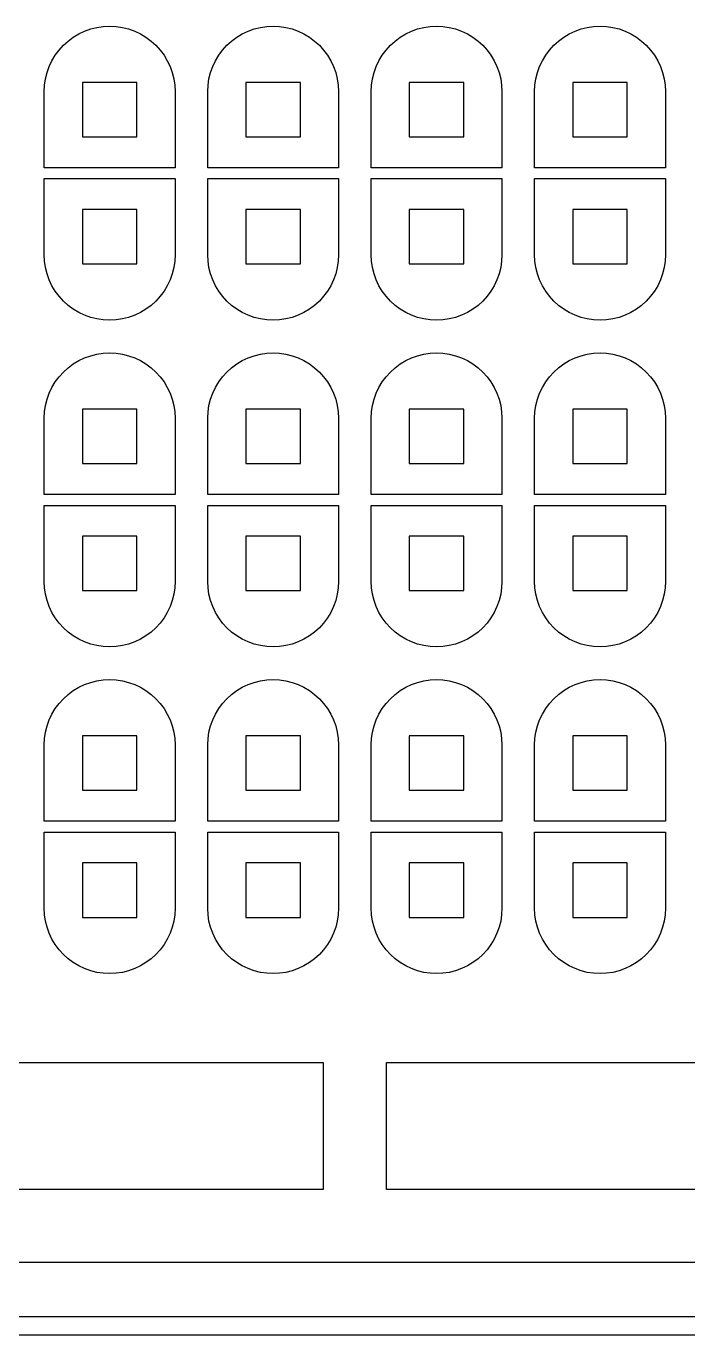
# Model space of a CAD drawing. Extents: x -25 to 122, y -49 to 104.
# Drawn here: x 36.64 to 55.2, y -9.68 to 27.05 of the extents above; entities that cross this region are included whole.
import ezdxf

# ---------------------------------------------------------------- set-up
doc = ezdxf.new("R2010")
doc.units = 0

msp = doc.modelspace()

# ---------------------------------------------------------------- linework, layer by layer
for p, q in [((37.9577, 26.7453), (38.1121, 26.8378)), ((38.1121, 26.8378), (38.2748, 26.9148)), ((38.2748, 26.9148), (38.4443, 26.9755)), ((38.4443, 26.9755), (38.6189, 27.0192)), ((38.6189, 27.0192), (38.797, 27.0456)), ((38.797, 27.0456), (38.9767, 27.0544)), ((38.9767, 27.0544), (39.1565, 27.0456)), ((39.1565, 27.0456), (39.3346, 27.0192)), ((39.3346, 27.0192), (39.5092, 26.9755)), ((39.5092, 26.9755), (39.6787, 26.9148)), ((39.6787, 26.9148), (39.8414, 26.8378)), ((39.8414, 26.8378), (39.9958, 26.7453)), ((42.5432, 26.7453), (42.6976, 26.8378)), ((42.6976, 26.8378), (42.8603, 26.9148)), ((42.8603, 26.9148), (43.0298, 26.9755)), ((43.0298, 26.9755), (43.2044, 27.0192)), ((43.2044, 27.0192), (43.3825, 27.0456)), ((43.3825, 27.0456), (43.5622, 27.0544)), ((43.5622, 27.0544), (43.742, 27.0456)), ((43.742, 27.0456), (43.9201, 27.0192)), ((43.9201, 27.0192), (44.0947, 26.9755)), ((44.0947, 26.9755), (44.2642, 26.9148)), ((44.2642, 26.9148), (44.4269, 26.8378)), ((44.4269, 26.8378), (44.5813, 26.7453)), ((47.1287, 26.7453), (47.2831, 26.8378)), ((47.2831, 26.8378), (47.4458, 26.9148)), ((47.4458, 26.9148), (47.6153, 26.9755)), ((47.6153, 26.9755), (47.7899, 27.0192)), ((47.7899, 27.0192), (47.968, 27.0456)), ((47.968, 27.0456), (48.1477, 27.0544)), ((48.1477, 27.0544), (48.3275, 27.0456)), ((48.3275, 27.0456), (48.5056, 27.0192)), ((48.5056, 27.0192), (48.6802, 26.9755)), ((48.6802, 26.9755), (48.8497, 26.9148)), ((48.8497, 26.9148), (49.0124, 26.8378)), ((49.0124, 26.8378), (49.1668, 26.7453)), ((51.7142, 26.7453), (51.8686, 26.8378)), ((51.8686, 26.8378), (52.0313, 26.9148)), ((52.0313, 26.9148), (52.2008, 26.9755)), ((52.2008, 26.9755), (52.3754, 27.0192)), ((52.3754, 27.0192), (52.5535, 27.0456)), ((52.5535, 27.0456), (52.7332, 27.0544)), ((52.7332, 27.0544), (52.913, 27.0456)), ((52.913, 27.0456), (53.0911, 27.0192)), ((53.0911, 27.0192), (53.2657, 26.9755)), ((53.2657, 26.9755), (53.4352, 26.9148)), ((53.4352, 26.9148), (53.5979, 26.8378)), ((53.5979, 26.8378), (53.7523, 26.7453)), ((37.5589, 26.3839), (37.6798, 26.5172)), ((37.6798, 26.5172), (37.8131, 26.6381)), ((37.8131, 26.6381), (37.9577, 26.7453)), ((39.9958, 26.7453), (40.1404, 26.6381)), ((40.1404, 26.6381), (40.2737, 26.5172)), ((40.2737, 26.5172), (40.3946, 26.3839)), ((42.1444, 26.3839), (42.2653, 26.5172)), ((42.2653, 26.5172), (42.3986, 26.6381)), ((42.3986, 26.6381), (42.5432, 26.7453)), ((44.5813, 26.7453), (44.7258, 26.6381)), ((44.7258, 26.6381), (44.8592, 26.5172)), ((44.8592, 26.5172), (44.9801, 26.3839)), ((46.7299, 26.3839), (46.8508, 26.5172)), ((46.8508, 26.5172), (46.9841, 26.6381)), ((46.9841, 26.6381), (47.1287, 26.7453)), ((49.1668, 26.7453), (49.3113, 26.6381)), ((49.3113, 26.6381), (49.4447, 26.5172)), ((49.4447, 26.5172), (49.5656, 26.3839)), ((51.3154, 26.3839), (51.4363, 26.5172)), ((51.4363, 26.5172), (51.5696, 26.6381)), ((51.5696, 26.6381), (51.7142, 26.7453)), ((53.7523, 26.7453), (53.8969, 26.6381)), ((53.8969, 26.6381), (54.0302, 26.5172)), ((54.0302, 26.5172), (54.1511, 26.3839)), ((37.2822, 25.9222), (37.3591, 26.0849)), ((37.3591, 26.0849), (37.4517, 26.2393)), ((37.4517, 26.2393), (37.5589, 26.3839)), ((40.3946, 26.3839), (40.5018, 26.2393)), ((40.5018, 26.2393), (40.5943, 26.0849)), ((40.5943, 26.0849), (40.6713, 25.9222)), ((41.8677, 25.9222), (41.9446, 26.0849)), ((41.9446, 26.0849), (42.0372, 26.2393)), ((42.0372, 26.2393), (42.1444, 26.3839)), ((44.9801, 26.3839), (45.0873, 26.2393)), ((45.0873, 26.2393), (45.1799, 26.0849)), ((45.1799, 26.0849), (45.2568, 25.9222)), ((46.4532, 25.9222), (46.5301, 26.0849)), ((46.5301, 26.0849), (46.6227, 26.2393)), ((46.6227, 26.2393), (46.7299, 26.3839)), ((49.5656, 26.3839), (49.6728, 26.2393)), ((49.6728, 26.2393), (49.7654, 26.0849)), ((49.7654, 26.0849), (49.8423, 25.9222)), ((51.0387, 25.9222), (51.1156, 26.0849)), ((51.1156, 26.0849), (51.2082, 26.2393)), ((51.2082, 26.2393), (51.3154, 26.3839)), ((54.1511, 26.3839), (54.2583, 26.2393)), ((54.2583, 26.2393), (54.3508, 26.0849)), ((54.3508, 26.0849), (54.4278, 25.9222)), ((37.1778, 25.5781), (37.2215, 25.7527)), ((37.2215, 25.7527), (37.2822, 25.9222)), ((40.6713, 25.9222), (40.732, 25.7527)), ((40.732, 25.7527), (40.7757, 25.5781)), ((41.7633, 25.5781), (41.807, 25.7527)), ((41.807, 25.7527), (41.8677, 25.9222)), ((45.2568, 25.9222), (45.3175, 25.7527)), ((45.3175, 25.7527), (45.3612, 25.5781)), ((46.3488, 25.5781), (46.3925, 25.7527)), ((46.3925, 25.7527), (46.4532, 25.9222)), ((49.8423, 25.9222), (49.903, 25.7527)), ((49.903, 25.7527), (49.9467, 25.5781)), ((50.9343, 25.5781), (50.978, 25.7527)), ((50.978, 25.7527), (51.0387, 25.9222)), ((54.4278, 25.9222), (54.4885, 25.7527)), ((54.4885, 25.7527), (54.5322, 25.5781)), ((37.1425, 25.2202), (37.1514, 25.4)), ((37.1514, 25.4), (37.1778, 25.5781)), ((39.741, 25.475), (38.2125, 25.475)), ((38.2125, 25.475), (38.2125, 23.9465)), ((39.741, 23.9465), (39.741, 25.475)), ((40.7757, 25.5781), (40.8021, 25.4)), ((40.8021, 25.4), (40.8109, 25.2202)), ((41.7281, 25.2202), (41.7369, 25.4)), ((41.7369, 25.4), (41.7633, 25.5781)), ((44.3265, 25.475), (42.798, 25.475)), ((42.798, 25.475), (42.798, 23.9465)), ((44.3265, 23.9465), (44.3265, 25.475)), ((45.3612, 25.5781), (45.3876, 25.4)), ((45.3876, 25.4), (45.3964, 25.2202)), ((46.3136, 25.2202), (46.3224, 25.4)), ((46.3224, 25.4), (46.3488, 25.5781)), ((48.912, 25.475), (47.3835, 25.475)), ((47.3835, 25.475), (47.3835, 23.9465)), ((48.912, 23.9465), (48.912, 25.475)), ((49.9467, 25.5781), (49.9731, 25.4)), ((49.9731, 25.4), (49.9819, 25.2202)), ((50.899, 25.2202), (50.9079, 25.4)), ((50.9079, 25.4), (50.9343, 25.5781)), ((53.4975, 25.475), (51.969, 25.475)), ((51.969, 25.475), (51.969, 23.9465)), ((53.4975, 23.9465), (53.4975, 25.475)), ((54.5322, 25.5781), (54.5586, 25.4)), ((54.5586, 25.4), (54.5674, 25.2202)), ((37.1425, 23.0803), (37.1425, 25.2202)), ((40.8109, 25.2202), (40.8109, 23.0803)), ((41.7281, 23.0803), (41.7281, 25.2202)), ((45.3964, 25.2202), (45.3964, 23.0803)), ((46.3136, 23.0803), (46.3136, 25.2202)), ((49.9819, 25.2202), (49.9819, 23.0803)), ((50.899, 23.0803), (50.899, 25.2202)), ((54.5674, 25.2202), (54.5674, 23.0803)), ((38.2125, 23.9465), (39.741, 23.9465)), ((42.798, 23.9465), (44.3265, 23.9465)), ((47.3835, 23.9465), (48.912, 23.9465)), ((51.969, 23.9465), (53.4975, 23.9465)), ((40.8109, 23.0803), (37.1425, 23.0803)), ((45.3964, 23.0803), (41.7281, 23.0803)), ((49.9819, 23.0803), (46.3136, 23.0803)), ((54.5674, 23.0803), (50.899, 23.0803)), ((37.1425, 20.6347), (37.1425, 22.7746)), ((37.1425, 22.7746), (40.8109, 22.7746)), ((40.8109, 22.7746), (40.8109, 20.6347)), ((41.7281, 20.6347), (41.7281, 22.7746)), ((41.7281, 22.7746), (45.3964, 22.7746)), ((45.3964, 22.7746), (45.3964, 20.6347)), ((46.3136, 20.6347), (46.3136, 22.7746)), ((46.3136, 22.7746), (49.9819, 22.7746)), ((49.9819, 22.7746), (49.9819, 20.6347)), ((50.899, 20.6347), (50.899, 22.7746)), ((50.899, 22.7746), (54.5674, 22.7746)), ((54.5674, 22.7746), (54.5674, 20.6347)), ((39.741, 21.9085), (38.2125, 21.9085)), ((38.2125, 21.9085), (38.2125, 20.38)), ((39.741, 20.38), (39.741, 21.9085)), ((44.3265, 21.9085), (42.798, 21.9085)), ((42.798, 21.9085), (42.798, 20.38)), ((44.3265, 20.38), (44.3265, 21.9085)), ((48.912, 21.9085), (47.3835, 21.9085)), ((47.3835, 21.9085), (47.3835, 20.38)), ((48.912, 20.38), (48.912, 21.9085)), ((53.4975, 21.9085), (51.969, 21.9085)), ((51.969, 21.9085), (51.969, 20.38)), ((53.4975, 20.38), (53.4975, 21.9085)), ((37.1514, 20.455), (37.1425, 20.6347)), ((40.8109, 20.6347), (40.8021, 20.455)), ((41.7369, 20.455), (41.7281, 20.6347)), ((45.3964, 20.6347), (45.3876, 20.455)), ((46.3224, 20.455), (46.3136, 20.6347)), ((49.9819, 20.6347), (49.9731, 20.455)), ((50.9079, 20.455), (50.899, 20.6347)), ((54.5674, 20.6347), (54.5586, 20.455)), ((37.1778, 20.2769), (37.1514, 20.455)), ((37.2215, 20.1023), (37.1778, 20.2769)), ((38.2125, 20.38), (39.741, 20.38)), ((40.7757, 20.2769), (40.732, 20.1023)), ((40.8021, 20.455), (40.7757, 20.2769)), ((41.7633, 20.2769), (41.7369, 20.455)), ((41.807, 20.1023), (41.7633, 20.2769)), ((42.798, 20.38), (44.3265, 20.38)), ((45.3612, 20.2769), (45.3175, 20.1023)), ((45.3876, 20.455), (45.3612, 20.2769)), ((46.3488, 20.2769), (46.3224, 20.455)), ((46.3925, 20.1023), (46.3488, 20.2769)), ((47.3835, 20.38), (48.912, 20.38)), ((49.9467, 20.2769), (49.903, 20.1023)), ((49.9731, 20.455), (49.9467, 20.2769)), ((50.9343, 20.2769), (50.9079, 20.455)), ((50.978, 20.1023), (50.9343, 20.2769)), ((51.969, 20.38), (53.4975, 20.38)), ((54.5322, 20.2769), (54.4885, 20.1023)), ((54.5586, 20.455), (54.5322, 20.2769)), ((37.2822, 19.9328), (37.2215, 20.1023)), ((37.3591, 19.7701), (37.2822, 19.9328)), ((40.6713, 19.9328), (40.5943, 19.7701)), ((40.732, 20.1023), (40.6713, 19.9328)), ((41.8677, 19.9328), (41.807, 20.1023)), ((41.9446, 19.7701), (41.8677, 19.9328)), ((45.2568, 19.9328), (45.1799, 19.7701)), ((45.3175, 20.1023), (45.2568, 19.9328)), ((46.4532, 19.9328), (46.3925, 20.1023)), ((46.5301, 19.7701), (46.4532, 19.9328)), ((49.8423, 19.9328), (49.7654, 19.7701)), ((49.903, 20.1023), (49.8423, 19.9328)), ((51.0387, 19.9328), (50.978, 20.1023)), ((51.1156, 19.7701), (51.0387, 19.9328)), ((54.4278, 19.9328), (54.3508, 19.7701)), ((54.4885, 20.1023), (54.4278, 19.9328)), ((37.4517, 19.6157), (37.3591, 19.7701)), ((37.5589, 19.4711), (37.4517, 19.6157)), ((37.6798, 19.3378), (37.5589, 19.4711)), ((40.3946, 19.4711), (40.2737, 19.3378)), ((40.5018, 19.6157), (40.3946, 19.4711)), ((40.5943, 19.7701), (40.5018, 19.6157)), ((42.0372, 19.6157), (41.9446, 19.7701)), ((42.1444, 19.4711), (42.0372, 19.6157)), ((42.2653, 19.3378), (42.1444, 19.4711)), ((44.9801, 19.4711), (44.8592, 19.3378)), ((45.0873, 19.6157), (44.9801, 19.4711)), ((45.1799, 19.7701), (45.0873, 19.6157)), ((46.6227, 19.6157), (46.5301, 19.7701)), ((46.7299, 19.4711), (46.6227, 19.6157)), ((46.8508, 19.3378), (46.7299, 19.4711)), ((49.5656, 19.4711), (49.4447, 19.3378)), ((49.6728, 19.6157), (49.5656, 19.4711)), ((49.7654, 19.7701), (49.6728, 19.6157)), ((51.2082, 19.6157), (51.1156, 19.7701)), ((51.3154, 19.4711), (51.2082, 19.6157)), ((51.4363, 19.3378), (51.3154, 19.4711)), ((54.1511, 19.4711), (54.0302, 19.3378)), ((54.2583, 19.6157), (54.1511, 19.4711)), ((54.3508, 19.7701), (54.2583, 19.6157)), ((37.8131, 19.2169), (37.6798, 19.3378)), ((37.9577, 19.1097), (37.8131, 19.2169)), ((38.1121, 19.0171), (37.9577, 19.1097)), ((39.9958, 19.1097), (39.8414, 19.0171)), ((40.1404, 19.2169), (39.9958, 19.1097)), ((40.2737, 19.3378), (40.1404, 19.2169)), ((42.3986, 19.2169), (42.2653, 19.3378)), ((42.5432, 19.1097), (42.3986, 19.2169)), ((42.6976, 19.0171), (42.5432, 19.1097)), ((44.5813, 19.1097), (44.4269, 19.0171)), ((44.7258, 19.2169), (44.5813, 19.1097)), ((44.8592, 19.3378), (44.7258, 19.2169)), ((46.9841, 19.2169), (46.8508, 19.3378)), ((47.1287, 19.1097), (46.9841, 19.2169)), ((47.2831, 19.0171), (47.1287, 19.1097)), ((49.1668, 19.1097), (49.0124, 19.0171)), ((49.3113, 19.2169), (49.1668, 19.1097)), ((49.4447, 19.3378), (49.3113, 19.2169)), ((51.5696, 19.2169), (51.4363, 19.3378)), ((51.7142, 19.1097), (51.5696, 19.2169)), ((51.8686, 19.0171), (51.7142, 19.1097)), ((53.7523, 19.1097), (53.5979, 19.0171)), ((53.8969, 19.2169), (53.7523, 19.1097)), ((54.0302, 19.3378), (53.8969, 19.2169)), ((38.2748, 18.9402), (38.1121, 19.0171)), ((38.4443, 18.8795), (38.2748, 18.9402)), ((38.6189, 18.8358), (38.4443, 18.8795)), ((38.797, 18.8094), (38.6189, 18.8358)), ((38.9767, 18.8006), (38.797, 18.8094)), ((39.1565, 18.8094), (38.9767, 18.8006)), ((39.3346, 18.8358), (39.1565, 18.8094)), ((39.5092, 18.8795), (39.3346, 18.8358)), ((39.6787, 18.9402), (39.5092, 18.8795)), ((39.8414, 19.0171), (39.6787, 18.9402)), ((42.8603, 18.9402), (42.6976, 19.0171)), ((43.0298, 18.8795), (42.8603, 18.9402)), ((43.2044, 18.8358), (43.0298, 18.8795)), ((43.3825, 18.8094), (43.2044, 18.8358)), ((43.5622, 18.8006), (43.3825, 18.8094)), ((43.742, 18.8094), (43.5622, 18.8006)), ((43.9201, 18.8358), (43.742, 18.8094)), ((44.0947, 18.8795), (43.9201, 18.8358)), ((44.2642, 18.9402), (44.0947, 18.8795)), ((44.4269, 19.0171), (44.2642, 18.9402)), ((47.4458, 18.9402), (47.2831, 19.0171)), ((47.6153, 18.8795), (47.4458, 18.9402)), ((47.7899, 18.8358), (47.6153, 18.8795)), ((47.968, 18.8094), (47.7899, 18.8358)), ((48.1477, 18.8006), (47.968, 18.8094)), ((48.3275, 18.8094), (48.1477, 18.8006)), ((48.5056, 18.8358), (48.3275, 18.8094)), ((48.6802, 18.8795), (48.5056, 18.8358)), ((48.8497, 18.9402), (48.6802, 18.8795)), ((49.0124, 19.0171), (48.8497, 18.9402)), ((52.0313, 18.9402), (51.8686, 19.0171)), ((52.2008, 18.8795), (52.0313, 18.9402)), ((52.3754, 18.8358), (52.2008, 18.8795)), ((52.5535, 18.8094), (52.3754, 18.8358)), ((52.7332, 18.8006), (52.5535, 18.8094)), ((52.913, 18.8094), (52.7332, 18.8006)), ((53.0911, 18.8358), (52.913, 18.8094)), ((53.2657, 18.8795), (53.0911, 18.8358)), ((53.4352, 18.9402), (53.2657, 18.8795)), ((53.5979, 19.0171), (53.4352, 18.9402)), ((37.9577, 17.5743), (38.1121, 17.6669)), ((38.1121, 17.6669), (38.2748, 17.7438)), ((38.2748, 17.7438), (38.4443, 17.8045)), ((38.4443, 17.8045), (38.6189, 17.8482)), ((38.6189, 17.8482), (38.797, 17.8746)), ((38.797, 17.8746), (38.9767, 17.8834)), ((38.9767, 17.8834), (39.1565, 17.8746)), ((39.1565, 17.8746), (39.3346, 17.8482)), ((39.3346, 17.8482), (39.5092, 17.8045)), ((39.5092, 17.8045), (39.6787, 17.7438)), ((39.6787, 17.7438), (39.8414, 17.6669)), ((39.8414, 17.6669), (39.9958, 17.5743)), ((42.5432, 17.5743), (42.6976, 17.6669)), ((42.6976, 17.6669), (42.8603, 17.7438)), ((42.8603, 17.7438), (43.0298, 17.8045)), ((43.0298, 17.8045), (43.2044, 17.8482)), ((43.2044, 17.8482), (43.3825, 17.8746)), ((43.3825, 17.8746), (43.5622, 17.8834)), ((43.5622, 17.8834), (43.742, 17.8746)), ((43.742, 17.8746), (43.9201, 17.8482)), ((43.9201, 17.8482), (44.0947, 17.8045)), ((44.0947, 17.8045), (44.2642, 17.7438)), ((44.2642, 17.7438), (44.4269, 17.6669)), ((44.4269, 17.6669), (44.5813, 17.5743)), ((47.1287, 17.5743), (47.2831, 17.6669)), ((47.2831, 17.6669), (47.4458, 17.7438)), ((47.4458, 17.7438), (47.6153, 17.8045)), ((47.6153, 17.8045), (47.7899, 17.8482)), ((47.7899, 17.8482), (47.968, 17.8746)), ((47.968, 17.8746), (48.1477, 17.8834)), ((48.1477, 17.8834), (48.3275, 17.8746)), ((48.3275, 17.8746), (48.5056, 17.8482)), ((48.5056, 17.8482), (48.6802, 17.8045)), ((48.6802, 17.8045), (48.8497, 17.7438)), ((48.8497, 17.7438), (49.0124, 17.6669)), ((49.0124, 17.6669), (49.1668, 17.5743)), ((51.7142, 17.5743), (51.8686, 17.6669)), ((51.8686, 17.6669), (52.0313, 17.7438)), ((52.0313, 17.7438), (52.2008, 17.8045)), ((52.2008, 17.8045), (52.3754, 17.8482)), ((52.3754, 17.8482), (52.5535, 17.8746)), ((52.5535, 17.8746), (52.7332, 17.8834)), ((52.7332, 17.8834), (52.913, 17.8746)), ((52.913, 17.8746), (53.0911, 17.8482)), ((53.0911, 17.8482), (53.2657, 17.8045)), ((53.2657, 17.8045), (53.4352, 17.7438)), ((53.4352, 17.7438), (53.5979, 17.6669)), ((53.5979, 17.6669), (53.7523, 17.5743)), ((37.5589, 17.2128), (37.6798, 17.3462)), ((37.6798, 17.3462), (37.8131, 17.4671)), ((37.8131, 17.4671), (37.9577, 17.5743)), ((39.9958, 17.5743), (40.1404, 17.4671)), ((40.1404, 17.4671), (40.2737, 17.3462)), ((40.2737, 17.3462), (40.3946, 17.2128)), ((42.1444, 17.2128), (42.2653, 17.3462)), ((42.2653, 17.3462), (42.3986, 17.4671)), ((42.3986, 17.4671), (42.5432, 17.5743)), ((44.5813, 17.5743), (44.7258, 17.4671)), ((44.7258, 17.4671), (44.8592, 17.3462)), ((44.8592, 17.3462), (44.9801, 17.2128)), ((46.7299, 17.2128), (46.8508, 17.3462)), ((46.8508, 17.3462), (46.9841, 17.4671)), ((46.9841, 17.4671), (47.1287, 17.5743)), ((49.1668, 17.5743), (49.3113, 17.4671)), ((49.3113, 17.4671), (49.4447, 17.3462)), ((49.4447, 17.3462), (49.5656, 17.2128)), ((51.3154, 17.2128), (51.4363, 17.3462)), ((51.4363, 17.3462), (51.5696, 17.4671)), ((51.5696, 17.4671), (51.7142, 17.5743)), ((53.7523, 17.5743), (53.8969, 17.4671)), ((53.8969, 17.4671), (54.0302, 17.3462)), ((54.0302, 17.3462), (54.1511, 17.2128)), ((37.2822, 16.7512), (37.3591, 16.9139)), ((37.3591, 16.9139), (37.4517, 17.0683)), ((37.4517, 17.0683), (37.5589, 17.2128)), ((40.3946, 17.2128), (40.5018, 17.0683)), ((40.5018, 17.0683), (40.5943, 16.9139)), ((40.5943, 16.9139), (40.6713, 16.7512)), ((41.8677, 16.7512), (41.9446, 16.9139)), ((41.9446, 16.9139), (42.0372, 17.0683)), ((42.0372, 17.0683), (42.1444, 17.2128)), ((44.9801, 17.2128), (45.0873, 17.0683)), ((45.0873, 17.0683), (45.1799, 16.9139)), ((45.1799, 16.9139), (45.2568, 16.7512)), ((46.4532, 16.7512), (46.5301, 16.9139)), ((46.5301, 16.9139), (46.6227, 17.0683)), ((46.6227, 17.0683), (46.7299, 17.2128)), ((49.5656, 17.2128), (49.6728, 17.0683)), ((49.6728, 17.0683), (49.7654, 16.9139)), ((49.7654, 16.9139), (49.8423, 16.7512)), ((51.0387, 16.7512), (51.1156, 16.9139)), ((51.1156, 16.9139), (51.2082, 17.0683)), ((51.2082, 17.0683), (51.3154, 17.2128)), ((54.1511, 17.2128), (54.2583, 17.0683)), ((54.2583, 17.0683), (54.3508, 16.9139)), ((54.3508, 16.9139), (54.4278, 16.7512)), ((37.1778, 16.4071), (37.2215, 16.5817)), ((37.2215, 16.5817), (37.2822, 16.7512)), ((40.6713, 16.7512), (40.732, 16.5817)), ((40.732, 16.5817), (40.7757, 16.4071)), ((41.7633, 16.4071), (41.807, 16.5817)), ((41.807, 16.5817), (41.8677, 16.7512)), ((45.2568, 16.7512), (45.3175, 16.5817)), ((45.3175, 16.5817), (45.3612, 16.4071)), ((46.3488, 16.4071), (46.3925, 16.5817)), ((46.3925, 16.5817), (46.4532, 16.7512)), ((49.8423, 16.7512), (49.903, 16.5817)), ((49.903, 16.5817), (49.9467, 16.4071)), ((50.9343, 16.4071), (50.978, 16.5817)), ((50.978, 16.5817), (51.0387, 16.7512)), ((54.4278, 16.7512), (54.4885, 16.5817)), ((54.4885, 16.5817), (54.5322, 16.4071)), ((37.1425, 16.0492), (37.1514, 16.229)), ((37.1514, 16.229), (37.1778, 16.4071)), ((39.741, 16.304), (38.2125, 16.304)), ((38.2125, 16.304), (38.2125, 14.7755)), ((39.741, 14.7755), (39.741, 16.304)), ((40.7757, 16.4071), (40.8021, 16.229)), ((40.8021, 16.229), (40.8109, 16.0492)), ((41.7281, 16.0492), (41.7369, 16.229)), ((41.7369, 16.229), (41.7633, 16.4071)), ((44.3265, 16.304), (42.798, 16.304)), ((42.798, 16.304), (42.798, 14.7755)), ((44.3265, 14.7755), (44.3265, 16.304)), ((45.3612, 16.4071), (45.3876, 16.229)), ((45.3876, 16.229), (45.3964, 16.0492)), ((46.3136, 16.0492), (46.3224, 16.229)), ((46.3224, 16.229), (46.3488, 16.4071)), ((48.912, 16.304), (47.3835, 16.304)), ((47.3835, 16.304), (47.3835, 14.7755)), ((48.912, 14.7755), (48.912, 16.304)), ((49.9467, 16.4071), (49.9731, 16.229)), ((49.9731, 16.229), (49.9819, 16.0492)), ((50.899, 16.0492), (50.9079, 16.229)), ((50.9079, 16.229), (50.9343, 16.4071)), ((53.4975, 16.304), (51.969, 16.304)), ((51.969, 16.304), (51.969, 14.7755)), ((53.4975, 14.7755), (53.4975, 16.304)), ((54.5322, 16.4071), (54.5586, 16.229)), ((54.5586, 16.229), (54.5674, 16.0492)), ((37.1425, 13.9093), (37.1425, 16.0492)), ((40.8109, 16.0492), (40.8109, 13.9093)), ((41.7281, 13.9093), (41.7281, 16.0492)), ((45.3964, 16.0492), (45.3964, 13.9093)), ((46.3136, 13.9093), (46.3136, 16.0492)), ((49.9819, 16.0492), (49.9819, 13.9093)), ((50.899, 13.9093), (50.899, 16.0492)), ((54.5674, 16.0492), (54.5674, 13.9093)), ((38.2125, 14.7755), (39.741, 14.7755)), ((42.798, 14.7755), (44.3265, 14.7755)), ((47.3835, 14.7755), (48.912, 14.7755)), ((51.969, 14.7755), (53.4975, 14.7755)), ((40.8109, 13.9093), (37.1425, 13.9093)), ((37.1425, 11.4637), (37.1425, 13.6037)), ((37.1425, 13.6037), (40.8109, 13.6037)), ((40.8109, 13.6037), (40.8109, 11.4637)), ((45.3964, 13.9093), (41.7281, 13.9093)), ((41.7281, 11.4637), (41.7281, 13.6037)), ((41.7281, 13.6037), (45.3964, 13.6037)), ((45.3964, 13.6037), (45.3964, 11.4637)), ((49.9819, 13.9093), (46.3136, 13.9093)), ((46.3136, 11.4637), (46.3136, 13.6037)), ((46.3136, 13.6037), (49.9819, 13.6037)), ((49.9819, 13.6037), (49.9819, 11.4637)), ((54.5674, 13.9093), (50.899, 13.9093)), ((50.899, 11.4637), (50.899, 13.6037)), ((50.899, 13.6037), (54.5674, 13.6037)), ((54.5674, 13.6037), (54.5674, 11.4637)), ((39.741, 12.7375), (38.2125, 12.7375)), ((38.2125, 12.7375), (38.2125, 11.209)), ((39.741, 11.209), (39.741, 12.7375)), ((44.3265, 12.7375), (42.798, 12.7375)), ((42.798, 12.7375), (42.798, 11.209)), ((44.3265, 11.209), (44.3265, 12.7375)), ((48.912, 12.7375), (47.3835, 12.7375)), ((47.3835, 12.7375), (47.3835, 11.209)), ((48.912, 11.209), (48.912, 12.7375)), ((53.4975, 12.7375), (51.969, 12.7375)), ((51.969, 12.7375), (51.969, 11.209)), ((53.4975, 11.209), (53.4975, 12.7375)), ((37.1514, 11.284), (37.1425, 11.4637)), ((40.8109, 11.4637), (40.8021, 11.284)), ((41.7369, 11.284), (41.7281, 11.4637)), ((45.3964, 11.4637), (45.3876, 11.284)), ((46.3224, 11.284), (46.3136, 11.4637)), ((49.9819, 11.4637), (49.9731, 11.284)), ((50.9079, 11.284), (50.899, 11.4637)), ((54.5674, 11.4637), (54.5586, 11.284)), ((37.1778, 11.1059), (37.1514, 11.284)), ((37.2215, 10.9313), (37.1778, 11.1059)), ((38.2125, 11.209), (39.741, 11.209)), ((40.7757, 11.1059), (40.732, 10.9313)), ((40.8021, 11.284), (40.7757, 11.1059)), ((41.7633, 11.1059), (41.7369, 11.284)), ((41.807, 10.9313), (41.7633, 11.1059)), ((42.798, 11.209), (44.3265, 11.209)), ((45.3612, 11.1059), (45.3175, 10.9313)), ((45.3876, 11.284), (45.3612, 11.1059)), ((46.3488, 11.1059), (46.3224, 11.284)), ((46.3925, 10.9313), (46.3488, 11.1059)), ((47.3835, 11.209), (48.912, 11.209)), ((49.9467, 11.1059), (49.903, 10.9313)), ((49.9731, 11.284), (49.9467, 11.1059)), ((50.9343, 11.1059), (50.9079, 11.284)), ((50.978, 10.9313), (50.9343, 11.1059)), ((51.969, 11.209), (53.4975, 11.209)), ((54.5322, 11.1059), (54.4885, 10.9313)), ((54.5586, 11.284), (54.5322, 11.1059)), ((37.2822, 10.7618), (37.2215, 10.9313)), ((37.3591, 10.5991), (37.2822, 10.7618)), ((40.6713, 10.7618), (40.5943, 10.5991)), ((40.732, 10.9313), (40.6713, 10.7618)), ((41.8677, 10.7618), (41.807, 10.9313)), ((41.9446, 10.5991), (41.8677, 10.7618)), ((45.2568, 10.7618), (45.1799, 10.5991)), ((45.3175, 10.9313), (45.2568, 10.7618)), ((46.4532, 10.7618), (46.3925, 10.9313)), ((46.5301, 10.5991), (46.4532, 10.7618)), ((49.8423, 10.7618), (49.7654, 10.5991)), ((49.903, 10.9313), (49.8423, 10.7618)), ((51.0387, 10.7618), (50.978, 10.9313)), ((51.1156, 10.5991), (51.0387, 10.7618)), ((54.4278, 10.7618), (54.3508, 10.5991)), ((54.4885, 10.9313), (54.4278, 10.7618)), ((37.4517, 10.4447), (37.3591, 10.5991)), ((37.5589, 10.3001), (37.4517, 10.4447)), ((37.6798, 10.1668), (37.5589, 10.3001)), ((40.3946, 10.3001), (40.2737, 10.1668)), ((40.5018, 10.4447), (40.3946, 10.3001)), ((40.5943, 10.5991), (40.5018, 10.4447)), ((42.0372, 10.4447), (41.9446, 10.5991)), ((42.1444, 10.3001), (42.0372, 10.4447)), ((42.2653, 10.1668), (42.1444, 10.3001)), ((44.9801, 10.3001), (44.8592, 10.1668)), ((45.0873, 10.4447), (44.9801, 10.3001)), ((45.1799, 10.5991), (45.0873, 10.4447)), ((46.6227, 10.4447), (46.5301, 10.5991)), ((46.7299, 10.3001), (46.6227, 10.4447)), ((46.8508, 10.1668), (46.7299, 10.3001)), ((49.5656, 10.3001), (49.4447, 10.1668)), ((49.6728, 10.4447), (49.5656, 10.3001)), ((49.7654, 10.5991), (49.6728, 10.4447)), ((51.2082, 10.4447), (51.1156, 10.5991)), ((51.3154, 10.3001), (51.2082, 10.4447)), ((51.4363, 10.1668), (51.3154, 10.3001)), ((54.1511, 10.3001), (54.0302, 10.1668)), ((54.2583, 10.4447), (54.1511, 10.3001)), ((54.3508, 10.5991), (54.2583, 10.4447)), ((37.8131, 10.0459), (37.6798, 10.1668)), ((37.9577, 9.93866), (37.8131, 10.0459)), ((38.1121, 9.84613), (37.9577, 9.93866)), ((39.9958, 9.93866), (39.8414, 9.84613)), ((40.1404, 10.0459), (39.9958, 9.93866)), ((40.2737, 10.1668), (40.1404, 10.0459)), ((42.3986, 10.0459), (42.2653, 10.1668)), ((42.5432, 9.93866), (42.3986, 10.0459)), ((42.6976, 9.84613), (42.5432, 9.93866)), ((44.5813, 9.93866), (44.4269, 9.84613)), ((44.7258, 10.0459), (44.5813, 9.93866)), ((44.8592, 10.1668), (44.7258, 10.0459)), ((46.9841, 10.0459), (46.8508, 10.1668)), ((47.1287, 9.93866), (46.9841, 10.0459)), ((47.2831, 9.84613), (47.1287, 9.93866)), ((49.1668, 9.93866), (49.0124, 9.84613)), ((49.3113, 10.0459), (49.1668, 9.93866)), ((49.4447, 10.1668), (49.3113, 10.0459)), ((51.5696, 10.0459), (51.4363, 10.1668)), ((51.7142, 9.93866), (51.5696, 10.0459)), ((51.8686, 9.84613), (51.7142, 9.93866)), ((53.7523, 9.93866), (53.5979, 9.84613)), ((53.8969, 10.0459), (53.7523, 9.93866)), ((54.0302, 10.1668), (53.8969, 10.0459)), ((38.2748, 9.76917), (38.1121, 9.84613)), ((38.4443, 9.70853), (38.2748, 9.76917)), ((38.6189, 9.66479), (38.4443, 9.70853)), ((38.797, 9.63838), (38.6189, 9.66479)), ((38.9767, 9.62956), (38.797, 9.63838)), ((39.1565, 9.63838), (38.9767, 9.62956)), ((39.3346, 9.66479), (39.1565, 9.63838)), ((39.5092, 9.70853), (39.3346, 9.66479)), ((39.6787, 9.76917), (39.5092, 9.70853)), ((39.8414, 9.84613), (39.6787, 9.76917)), ((42.8603, 9.76917), (42.6976, 9.84613)), ((43.0298, 9.70853), (42.8603, 9.76917)), ((43.2044, 9.66479), (43.0298, 9.70853)), ((43.3825, 9.63838), (43.2044, 9.66479)), ((43.5622, 9.62956), (43.3825, 9.63838)), ((43.742, 9.63838), (43.5622, 9.62956)), ((43.9201, 9.66479), (43.742, 9.63838)), ((44.0947, 9.70853), (43.9201, 9.66479)), ((44.2642, 9.76917), (44.0947, 9.70853)), ((44.4269, 9.84613), (44.2642, 9.76917)), ((47.4458, 9.76917), (47.2831, 9.84613)), ((47.6153, 9.70853), (47.4458, 9.76917)), ((47.7899, 9.66479), (47.6153, 9.70853)), ((47.968, 9.63838), (47.7899, 9.66479)), ((48.1477, 9.62956), (47.968, 9.63838)), ((48.3275, 9.63838), (48.1477, 9.62956)), ((48.5056, 9.66479), (48.3275, 9.63838)), ((48.6802, 9.70853), (48.5056, 9.66479)), ((48.8497, 9.76917), (48.6802, 9.70853)), ((49.0124, 9.84613), (48.8497, 9.76917)), ((52.0313, 9.76917), (51.8686, 9.84613)), ((52.2008, 9.70853), (52.0313, 9.76917)), ((52.3754, 9.66479), (52.2008, 9.70853)), ((52.5535, 9.63838), (52.3754, 9.66479)), ((52.7332, 9.62956), (52.5535, 9.63838)), ((52.913, 9.63838), (52.7332, 9.62956)), ((53.0911, 9.66479), (52.913, 9.63838)), ((53.2657, 9.70853), (53.0911, 9.66479)), ((53.4352, 9.76917), (53.2657, 9.70853)), ((53.5979, 9.84613), (53.4352, 9.76917)), ((37.9577, 8.40332), (38.1121, 8.49585)), ((38.1121, 8.49585), (38.2748, 8.57281)), ((38.2748, 8.57281), (38.4443, 8.63345)), ((38.4443, 8.63345), (38.6189, 8.6772)), ((38.6189, 8.6772), (38.797, 8.7036)), ((38.797, 8.7036), (38.9767, 8.71243)), ((38.9767, 8.71243), (39.1565, 8.7036)), ((39.1565, 8.7036), (39.3346, 8.6772)), ((39.3346, 8.6772), (39.5092, 8.63345)), ((39.5092, 8.63345), (39.6787, 8.57281)), ((39.6787, 8.57281), (39.8414, 8.49585)), ((39.8414, 8.49585), (39.9958, 8.40332)), ((42.5432, 8.40332), (42.6976, 8.49585)), ((42.6976, 8.49585), (42.8603, 8.57281)), ((42.8603, 8.57281), (43.0298, 8.63345)), ((43.0298, 8.63345), (43.2044, 8.6772)), ((43.2044, 8.6772), (43.3825, 8.7036)), ((43.3825, 8.7036), (43.5622, 8.71243)), ((43.5622, 8.71243), (43.742, 8.7036)), ((43.742, 8.7036), (43.9201, 8.6772)), ((43.9201, 8.6772), (44.0947, 8.63345)), ((44.0947, 8.63345), (44.2642, 8.57281)), ((44.2642, 8.57281), (44.4269, 8.49585)), ((44.4269, 8.49585), (44.5813, 8.40332)), ((47.1287, 8.40332), (47.2831, 8.49585)), ((47.2831, 8.49585), (47.4458, 8.57281)), ((47.4458, 8.57281), (47.6153, 8.63345)), ((47.6153, 8.63345), (47.7899, 8.6772)), ((47.7899, 8.6772), (47.968, 8.7036)), ((47.968, 8.7036), (48.1477, 8.71243)), ((48.1477, 8.71243), (48.3275, 8.7036)), ((48.3275, 8.7036), (48.5056, 8.6772)), ((48.5056, 8.6772), (48.6802, 8.63345)), ((48.6802, 8.63345), (48.8497, 8.57281)), ((48.8497, 8.57281), (49.0124, 8.49585)), ((49.0124, 8.49585), (49.1668, 8.40332)), ((51.7142, 8.40332), (51.8686, 8.49585)), ((51.8686, 8.49585), (52.0313, 8.57281)), ((52.0313, 8.57281), (52.2008, 8.63345)), ((52.2008, 8.63345), (52.3754, 8.6772)), ((52.3754, 8.6772), (52.5535, 8.7036)), ((52.5535, 8.7036), (52.7332, 8.71243)), ((52.7332, 8.71243), (52.913, 8.7036)), ((52.913, 8.7036), (53.0911, 8.6772)), ((53.0911, 8.6772), (53.2657, 8.63345)), ((53.2657, 8.63345), (53.4352, 8.57281)), ((53.4352, 8.57281), (53.5979, 8.49585)), ((53.5979, 8.49585), (53.7523, 8.40332)), ((37.5589, 8.04184), (37.6798, 8.1752)), ((37.6798, 8.1752), (37.8131, 8.2961)), ((37.8131, 8.2961), (37.9577, 8.40332)), ((39.9958, 8.40332), (40.1404, 8.2961)), ((40.1404, 8.2961), (40.2737, 8.1752)), ((40.2737, 8.1752), (40.3946, 8.04184)), ((42.1444, 8.04184), (42.2653, 8.1752)), ((42.2653, 8.1752), (42.3986, 8.2961)), ((42.3986, 8.2961), (42.5432, 8.40332)), ((44.5813, 8.40332), (44.7258, 8.2961)), ((44.7258, 8.2961), (44.8592, 8.1752)), ((44.8592, 8.1752), (44.9801, 8.04184)), ((46.7299, 8.04184), (46.8508, 8.1752)), ((46.8508, 8.1752), (46.9841, 8.2961)), ((46.9841, 8.2961), (47.1287, 8.40332)), ((49.1668, 8.40332), (49.3113, 8.2961)), ((49.3113, 8.2961), (49.4447, 8.1752)), ((49.4447, 8.1752), (49.5656, 8.04184)), ((51.3154, 8.04184), (51.4363, 8.1752)), ((51.4363, 8.1752), (51.5696, 8.2961)), ((51.5696, 8.2961), (51.7142, 8.40332)), ((53.7523, 8.40332), (53.8969, 8.2961)), ((53.8969, 8.2961), (54.0302, 8.1752)), ((54.0302, 8.1752), (54.1511, 8.04184)), ((37.2822, 7.58015), (37.3591, 7.74287)), ((37.3591, 7.74287), (37.4517, 7.89726)), ((37.4517, 7.89726), (37.5589, 8.04184)), ((40.3946, 8.04184), (40.5018, 7.89726)), ((40.5018, 7.89726), (40.5943, 7.74287)), ((40.5943, 7.74287), (40.6713, 7.58015)), ((41.8677, 7.58015), (41.9446, 7.74287)), ((41.9446, 7.74287), (42.0372, 7.89726)), ((42.0372, 7.89726), (42.1444, 8.04184)), ((44.9801, 8.04184), (45.0873, 7.89726)), ((45.0873, 7.89726), (45.1799, 7.74287)), ((45.1799, 7.74287), (45.2568, 7.58015)), ((46.4532, 7.58015), (46.5301, 7.74287)), ((46.5301, 7.74287), (46.6227, 7.89726)), ((46.6227, 7.89726), (46.7299, 8.04184)), ((49.5656, 8.04184), (49.6728, 7.89726)), ((49.6728, 7.89726), (49.7654, 7.74287)), ((49.7654, 7.74287), (49.8423, 7.58015)), ((51.0387, 7.58015), (51.1156, 7.74287)), ((51.1156, 7.74287), (51.2082, 7.89726)), ((51.2082, 7.89726), (51.3154, 8.04184)), ((54.1511, 8.04184), (54.2583, 7.89726)), ((54.2583, 7.89726), (54.3508, 7.74287)), ((54.3508, 7.74287), (54.4278, 7.58015)), ((37.1778, 7.23607), (37.2215, 7.41068)), ((37.2215, 7.41068), (37.2822, 7.58015)), ((40.6713, 7.58015), (40.732, 7.41068)), ((40.732, 7.41068), (40.7757, 7.23607)), ((41.7633, 7.23607), (41.807, 7.41068)), ((41.807, 7.41068), (41.8677, 7.58015)), ((45.2568, 7.58015), (45.3175, 7.41068)), ((45.3175, 7.41068), (45.3612, 7.23607)), ((46.3488, 7.23607), (46.3925, 7.41068)), ((46.3925, 7.41068), (46.4532, 7.58015)), ((49.8423, 7.58015), (49.903, 7.41068)), ((49.903, 7.41068), (49.9467, 7.23607)), ((50.9343, 7.23607), (50.978, 7.41068)), ((50.978, 7.41068), (51.0387, 7.58015)), ((54.4278, 7.58015), (54.4885, 7.41068)), ((54.4885, 7.41068), (54.5322, 7.23607)), ((37.1425, 6.87823), (37.1514, 7.05801)), ((37.1514, 7.05801), (37.1778, 7.23607)), ((39.741, 7.133), (38.2125, 7.133)), ((38.2125, 7.133), (38.2125, 5.60449)), ((39.741, 5.60449), (39.741, 7.133)), ((40.7757, 7.23607), (40.8021, 7.05801)), ((40.8021, 7.05801), (40.8109, 6.87823)), ((41.7281, 6.87823), (41.7369, 7.05801)), ((41.7369, 7.05801), (41.7633, 7.23607)), ((44.3265, 7.133), (42.798, 7.133)), ((42.798, 7.133), (42.798, 5.60449)), ((44.3265, 5.60449), (44.3265, 7.133)), ((45.3612, 7.23607), (45.3876, 7.05801)), ((45.3876, 7.05801), (45.3964, 6.87823)), ((46.3136, 6.87823), (46.3224, 7.05801)), ((46.3224, 7.05801), (46.3488, 7.23607)), ((48.912, 7.133), (47.3835, 7.133)), ((47.3835, 7.133), (47.3835, 5.60449)), ((48.912, 5.60449), (48.912, 7.133)), ((49.9467, 7.23607), (49.9731, 7.05801)), ((49.9731, 7.05801), (49.9819, 6.87823)), ((50.899, 6.87823), (50.9079, 7.05801)), ((50.9079, 7.05801), (50.9343, 7.23607)), ((53.4975, 7.133), (51.969, 7.133)), ((51.969, 7.133), (51.969, 5.60449)), ((53.4975, 5.60449), (53.4975, 7.133)), ((54.5322, 7.23607), (54.5586, 7.05801)), ((54.5586, 7.05801), (54.5674, 6.87823)), ((37.1425, 4.73834), (37.1425, 6.87823)), ((40.8109, 6.87823), (40.8109, 4.73834)), ((41.7281, 4.73834), (41.7281, 6.87823)), ((45.3964, 6.87823), (45.3964, 4.73834)), ((46.3136, 4.73834), (46.3136, 6.87823)), ((49.9819, 6.87823), (49.9819, 4.73834)), ((50.899, 4.73834), (50.899, 6.87823)), ((54.5674, 6.87823), (54.5674, 4.73834)), ((38.2125, 5.60449), (39.741, 5.60449)), ((42.798, 5.60449), (44.3265, 5.60449)), ((47.3835, 5.60449), (48.912, 5.60449)), ((51.969, 5.60449), (53.4975, 5.60449)), ((40.8109, 4.73834), (37.1425, 4.73834)), ((37.1425, 2.29274), (37.1425, 4.43265)), ((37.1425, 4.43265), (40.8109, 4.43265)), ((40.8109, 4.43265), (40.8109, 2.29274)), ((45.3964, 4.73834), (41.7281, 4.73834)), ((41.7281, 2.29274), (41.7281, 4.43265)), ((41.7281, 4.43265), (45.3964, 4.43265)), ((45.3964, 4.43265), (45.3964, 2.29274)), ((49.9819, 4.73834), (46.3136, 4.73834)), ((46.3136, 2.29274), (46.3136, 4.43265)), ((46.3136, 4.43265), (49.9819, 4.43265)), ((49.9819, 4.43265), (49.9819, 2.29274)), ((54.5674, 4.73834), (50.899, 4.73834)), ((50.899, 2.29274), (50.899, 4.43265)), ((50.899, 4.43265), (54.5674, 4.43265)), ((54.5674, 4.43265), (54.5674, 2.29274)), ((39.741, 3.5665), (38.2125, 3.5665)), ((38.2125, 3.5665), (38.2125, 2.03799)), ((39.741, 2.03799), (39.741, 3.5665)), ((44.3265, 3.5665), (42.798, 3.5665)), ((42.798, 3.5665), (42.798, 2.03799)), ((44.3265, 2.03799), (44.3265, 3.5665)), ((48.912, 3.5665), (47.3835, 3.5665)), ((47.3835, 3.5665), (47.3835, 2.03799)), ((48.912, 2.03799), (48.912, 3.5665)), ((53.4975, 3.5665), (51.969, 3.5665)), ((51.969, 3.5665), (51.969, 2.03799)), ((53.4975, 2.03799), (53.4975, 3.5665)), ((37.1514, 2.11296), (37.1425, 2.29274)), ((40.8109, 2.29274), (40.8021, 2.11296)), ((41.7369, 2.11296), (41.7281, 2.29274)), ((45.3964, 2.29274), (45.3876, 2.11296)), ((46.3224, 2.11296), (46.3136, 2.29274)), ((49.9819, 2.29274), (49.9731, 2.11296)), ((50.9079, 2.11296), (50.899, 2.29274)), ((54.5674, 2.29274), (54.5586, 2.11296)), ((37.1778, 1.93492), (37.1514, 2.11296)), ((37.2215, 1.76031), (37.1778, 1.93492)), ((38.2125, 2.03799), (39.741, 2.03799)), ((40.7757, 1.93492), (40.732, 1.76031)), ((40.8021, 2.11296), (40.7757, 1.93492)), ((41.7633, 1.93492), (41.7369, 2.11296)), ((41.807, 1.76031), (41.7633, 1.93492)), ((42.798, 2.03799), (44.3265, 2.03799)), ((45.3612, 1.93492), (45.3175, 1.76031)), ((45.3876, 2.11296), (45.3612, 1.93492)), ((46.3488, 1.93492), (46.3224, 2.11296)), ((46.3925, 1.76031), (46.3488, 1.93492)), ((47.3835, 2.03799), (48.912, 2.03799)), ((49.9467, 1.93492), (49.903, 1.76031)), ((49.9731, 2.11296), (49.9467, 1.93492)), ((50.9343, 1.93492), (50.9079, 2.11296)), ((50.978, 1.76031), (50.9343, 1.93492)), ((51.969, 2.03799), (53.4975, 2.03799)), ((54.5322, 1.93492), (54.4885, 1.76031)), ((54.5586, 2.11296), (54.5322, 1.93492)), ((37.2822, 1.59082), (37.2215, 1.76031)), ((37.3591, 1.42812), (37.2822, 1.59082)), ((40.6713, 1.59082), (40.5943, 1.42812)), ((40.732, 1.76031), (40.6713, 1.59082)), ((41.8677, 1.59082), (41.807, 1.76031)), ((41.9446, 1.42812), (41.8677, 1.59082)), ((45.2568, 1.59082), (45.1799, 1.42812)), ((45.3175, 1.76031), (45.2568, 1.59082)), ((46.4532, 1.59082), (46.3925, 1.76031)), ((46.5301, 1.42812), (46.4532, 1.59082)), ((49.8423, 1.59082), (49.7654, 1.42812)), ((49.903, 1.76031), (49.8423, 1.59082)), ((51.0387, 1.59082), (50.978, 1.76031)), ((51.1156, 1.42812), (51.0387, 1.59082)), ((54.4278, 1.59082), (54.3508, 1.42812)), ((54.4885, 1.76031), (54.4278, 1.59082)), ((37.4517, 1.27373), (37.3591, 1.42812)), ((37.5589, 1.12914), (37.4517, 1.27373)), ((37.6798, 0.99577), (37.5589, 1.12914)), ((40.3946, 1.12914), (40.2737, 0.99577)), ((40.5018, 1.27373), (40.3946, 1.12914)), ((40.5943, 1.42812), (40.5018, 1.27373)), ((42.0372, 1.27373), (41.9446, 1.42812)), ((42.1444, 1.12914), (42.0372, 1.27373)), ((42.2653, 0.99577), (42.1444, 1.12914)), ((44.9801, 1.12914), (44.8592, 0.99577)), ((45.0873, 1.27373), (44.9801, 1.12914)), ((45.1799, 1.42812), (45.0873, 1.27373)), ((46.6227, 1.27373), (46.5301, 1.42812)), ((46.7299, 1.12914), (46.6227, 1.27373)), ((46.8508, 0.99577), (46.7299, 1.12914)), ((49.5656, 1.12914), (49.4447, 0.99577)), ((49.6728, 1.27373), (49.5656, 1.12914)), ((49.7654, 1.42812), (49.6728, 1.27373)), ((51.2082, 1.27373), (51.1156, 1.42812)), ((51.3154, 1.12914), (51.2082, 1.27373)), ((51.4363, 0.99577), (51.3154, 1.12914)), ((54.1511, 1.12914), (54.0302, 0.99577)), ((54.2583, 1.27373), (54.1511, 1.12914)), ((54.3508, 1.42812), (54.2583, 1.27373)), ((37.8131, 0.87489), (37.6798, 0.99577)), ((37.9577, 0.76767), (37.8131, 0.87489)), ((38.1121, 0.67512), (37.9577, 0.76767)), ((39.9958, 0.76767), (39.8414, 0.67512)), ((40.1404, 0.87489), (39.9958, 0.76767)), ((40.2737, 0.99577), (40.1404, 0.87489)), ((42.3986, 0.87489), (42.2653, 0.99577)), ((42.5432, 0.76767), (42.3986, 0.87489)), ((42.6976, 0.67512), (42.5432, 0.76767)), ((44.5813, 0.76767), (44.4269, 0.67512)), ((44.7258, 0.87489), (44.5813, 0.76767)), ((44.8592, 0.99577), (44.7258, 0.87489)), ((46.9841, 0.87489), (46.8508, 0.99577)), ((47.1287, 0.76767), (46.9841, 0.87489)), ((47.2831, 0.67512), (47.1287, 0.76767)), ((49.1668, 0.76767), (49.0124, 0.67512)), ((49.3113, 0.87489), (49.1668, 0.76767)), ((49.4447, 0.99577), (49.3113, 0.87489)), ((51.5696, 0.87489), (51.4363, 0.99577)), ((51.7142, 0.76767), (51.5696, 0.87489)), ((51.8686, 0.67512), (51.7142, 0.76767)), ((53.7523, 0.76767), (53.5979, 0.67512)), ((53.8969, 0.87489), (53.7523, 0.76767)), ((54.0302, 0.99577), (53.8969, 0.87489)), ((38.2748, 0.59816), (38.1121, 0.67512)), ((38.4443, 0.53752), (38.2748, 0.59816)), ((38.6189, 0.49379), (38.4443, 0.53752)), ((38.797, 0.46739), (38.6189, 0.49379)), ((38.9767, 0.45856), (38.797, 0.46739)), ((39.1565, 0.46739), (38.9767, 0.45856)), ((39.3346, 0.49379), (39.1565, 0.46739)), ((39.5092, 0.53752), (39.3346, 0.49379)), ((39.6787, 0.59816), (39.5092, 0.53752)), ((39.8414, 0.67512), (39.6787, 0.59816)), ((42.8603, 0.59816), (42.6976, 0.67512)), ((43.0298, 0.53752), (42.8603, 0.59816)), ((43.2044, 0.49379), (43.0298, 0.53752)), ((43.3825, 0.46739), (43.2044, 0.49379)), ((43.5622, 0.45856), (43.3825, 0.46739)), ((43.742, 0.46739), (43.5622, 0.45856)), ((43.9201, 0.49379), (43.742, 0.46739)), ((44.0947, 0.53752), (43.9201, 0.49379)), ((44.2642, 0.59816), (44.0947, 0.53752)), ((44.4269, 0.67512), (44.2642, 0.59816)), ((47.4458, 0.59816), (47.2831, 0.67512)), ((47.6153, 0.53752), (47.4458, 0.59816)), ((47.7899, 0.49379), (47.6153, 0.53752)), ((47.968, 0.46739), (47.7899, 0.49379)), ((48.1477, 0.45856), (47.968, 0.46739)), ((48.3275, 0.46739), (48.1477, 0.45856)), ((48.5056, 0.49379), (48.3275, 0.46739)), ((48.6802, 0.53752), (48.5056, 0.49379)), ((48.8497, 0.59816), (48.6802, 0.53752)), ((49.0124, 0.67512), (48.8497, 0.59816)), ((52.0313, 0.59816), (51.8686, 0.67512)), ((52.2008, 0.53752), (52.0313, 0.59816)), ((52.3754, 0.49379), (52.2008, 0.53752)), ((52.5535, 0.46739), (52.3754, 0.49379)), ((52.7332, 0.45856), (52.5535, 0.46739)), ((52.913, 0.46739), (52.7332, 0.45856)), ((53.0911, 0.49379), (52.913, 0.46739)), ((53.2657, 0.53752), (53.0911, 0.49379)), ((53.4352, 0.59816), (53.2657, 0.53752)), ((53.5979, 0.67512), (53.4352, 0.59816)), ((22.0359, -2.03799), (44.9634, -2.03799)), ((44.9634, -2.03799), (44.9634, -5.60449)), ((46.7466, -5.60449), (46.7466, -2.03799)), ((46.7466, -2.03799), (69.6741, -2.03799)), ((44.9634, -5.60449), (22.0359, -5.60449)), ((69.6741, -5.60449), (46.7466, -5.60449)), ((-7.64249, -7.64249), (99.3525, -7.64249)), ((100.881, -9.17099), (-9.17099, -9.17099)), ((-9.6805, -9.6805), (101.39, -9.6805))]:
    msp.add_line(p, q)

doc.saveas('drawing.dxf')
